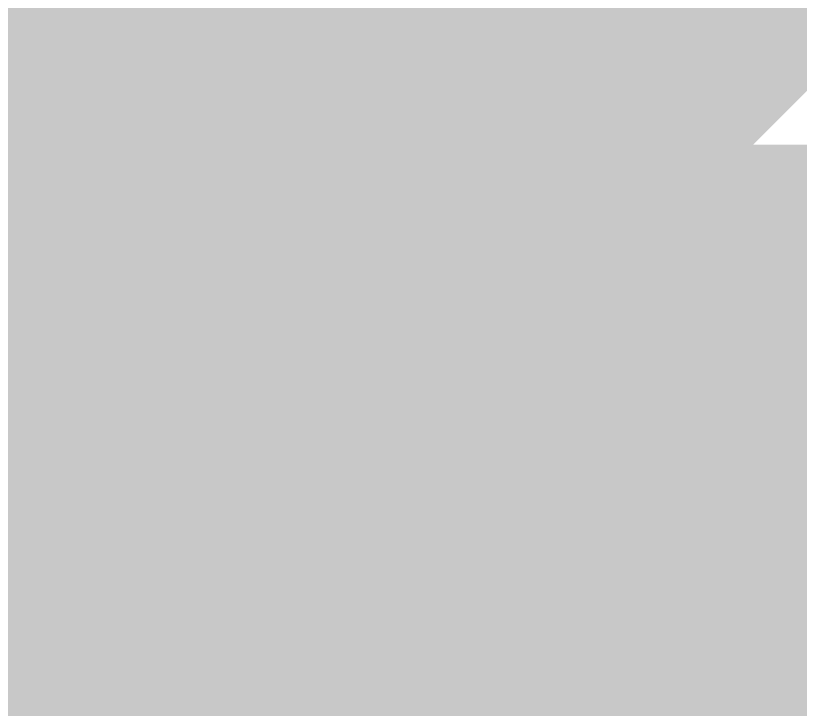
# Model space of a CAD drawing. Header units: inches. Extents: x 22 to 371, y 55 to 284.
# Drawn here: x 64.5137 to 64.673, y 141.9568 to 142.0976 of the extents above; entities that cross this region are included whole.
import ezdxf

# ---------------------------------------------------------------- set-up
doc = ezdxf.new("R2010")
doc.units = ezdxf.units.IN
for name, color, linetype in [('Bottom Layer', 5, 'Continuous'), ('Top Layer', 1, 'Continuous'), ('Top Overlay', 2, 'Continuous')]:
    doc.layers.add(name, color=color, linetype=linetype)
doc.styles.add('Arial', font='', dxfattribs={"height": 0.2})
doc.styles.get('Arial').set_extended_font_data('Arial')

msp = doc.modelspace()

# ---------------------------------------------------------------- linework, layer by layer
at = {"layer": 'Bottom Layer'}
for points in [[(64.5138, 142.10118, 0.254, 0.254, 0), (65.3028, 142.89018, 0.254, 0.254, 0)], [(64.5138, 118.81705, 0.254, 0.254, 0), (64.5138, 142.10118, 0.254, 0.254, 0)]]:
    msp.add_lwpolyline(points, format="xyseb", dxfattribs=at)
msp.add_lwpolyline([(64.4503, 142.10118, 0.127, 0.127, 1), (64.5773, 142.10118, 0.127, 0.127, 1)], format="xyseb", close=True, dxfattribs=at)
msp.add_lwpolyline([(64.4503, 142.10118, 0.127, 0.127, 1), (64.5773, 142.10118, 0.127, 0.127, 1)], format="xyseb", close=True, dxfattribs=at)
at = {"layer": 'Top Layer'}
msp.add_lwpolyline([(47.68223, 141.85257, 0.254, 0.254, 0), (73.00664, 141.85257, 0.254, 0.254, 0)], format="xyseb", dxfattribs=at)

# ---------------------------------------------------------------- texts
at = {"layer": 'Top Overlay', "style": 'Arial'}
msp.add_text('R187', height=1.016, rotation=90, dxfattribs=at).set_placement((65.57244, 140.56417))

doc.saveas('drawing.dxf')
